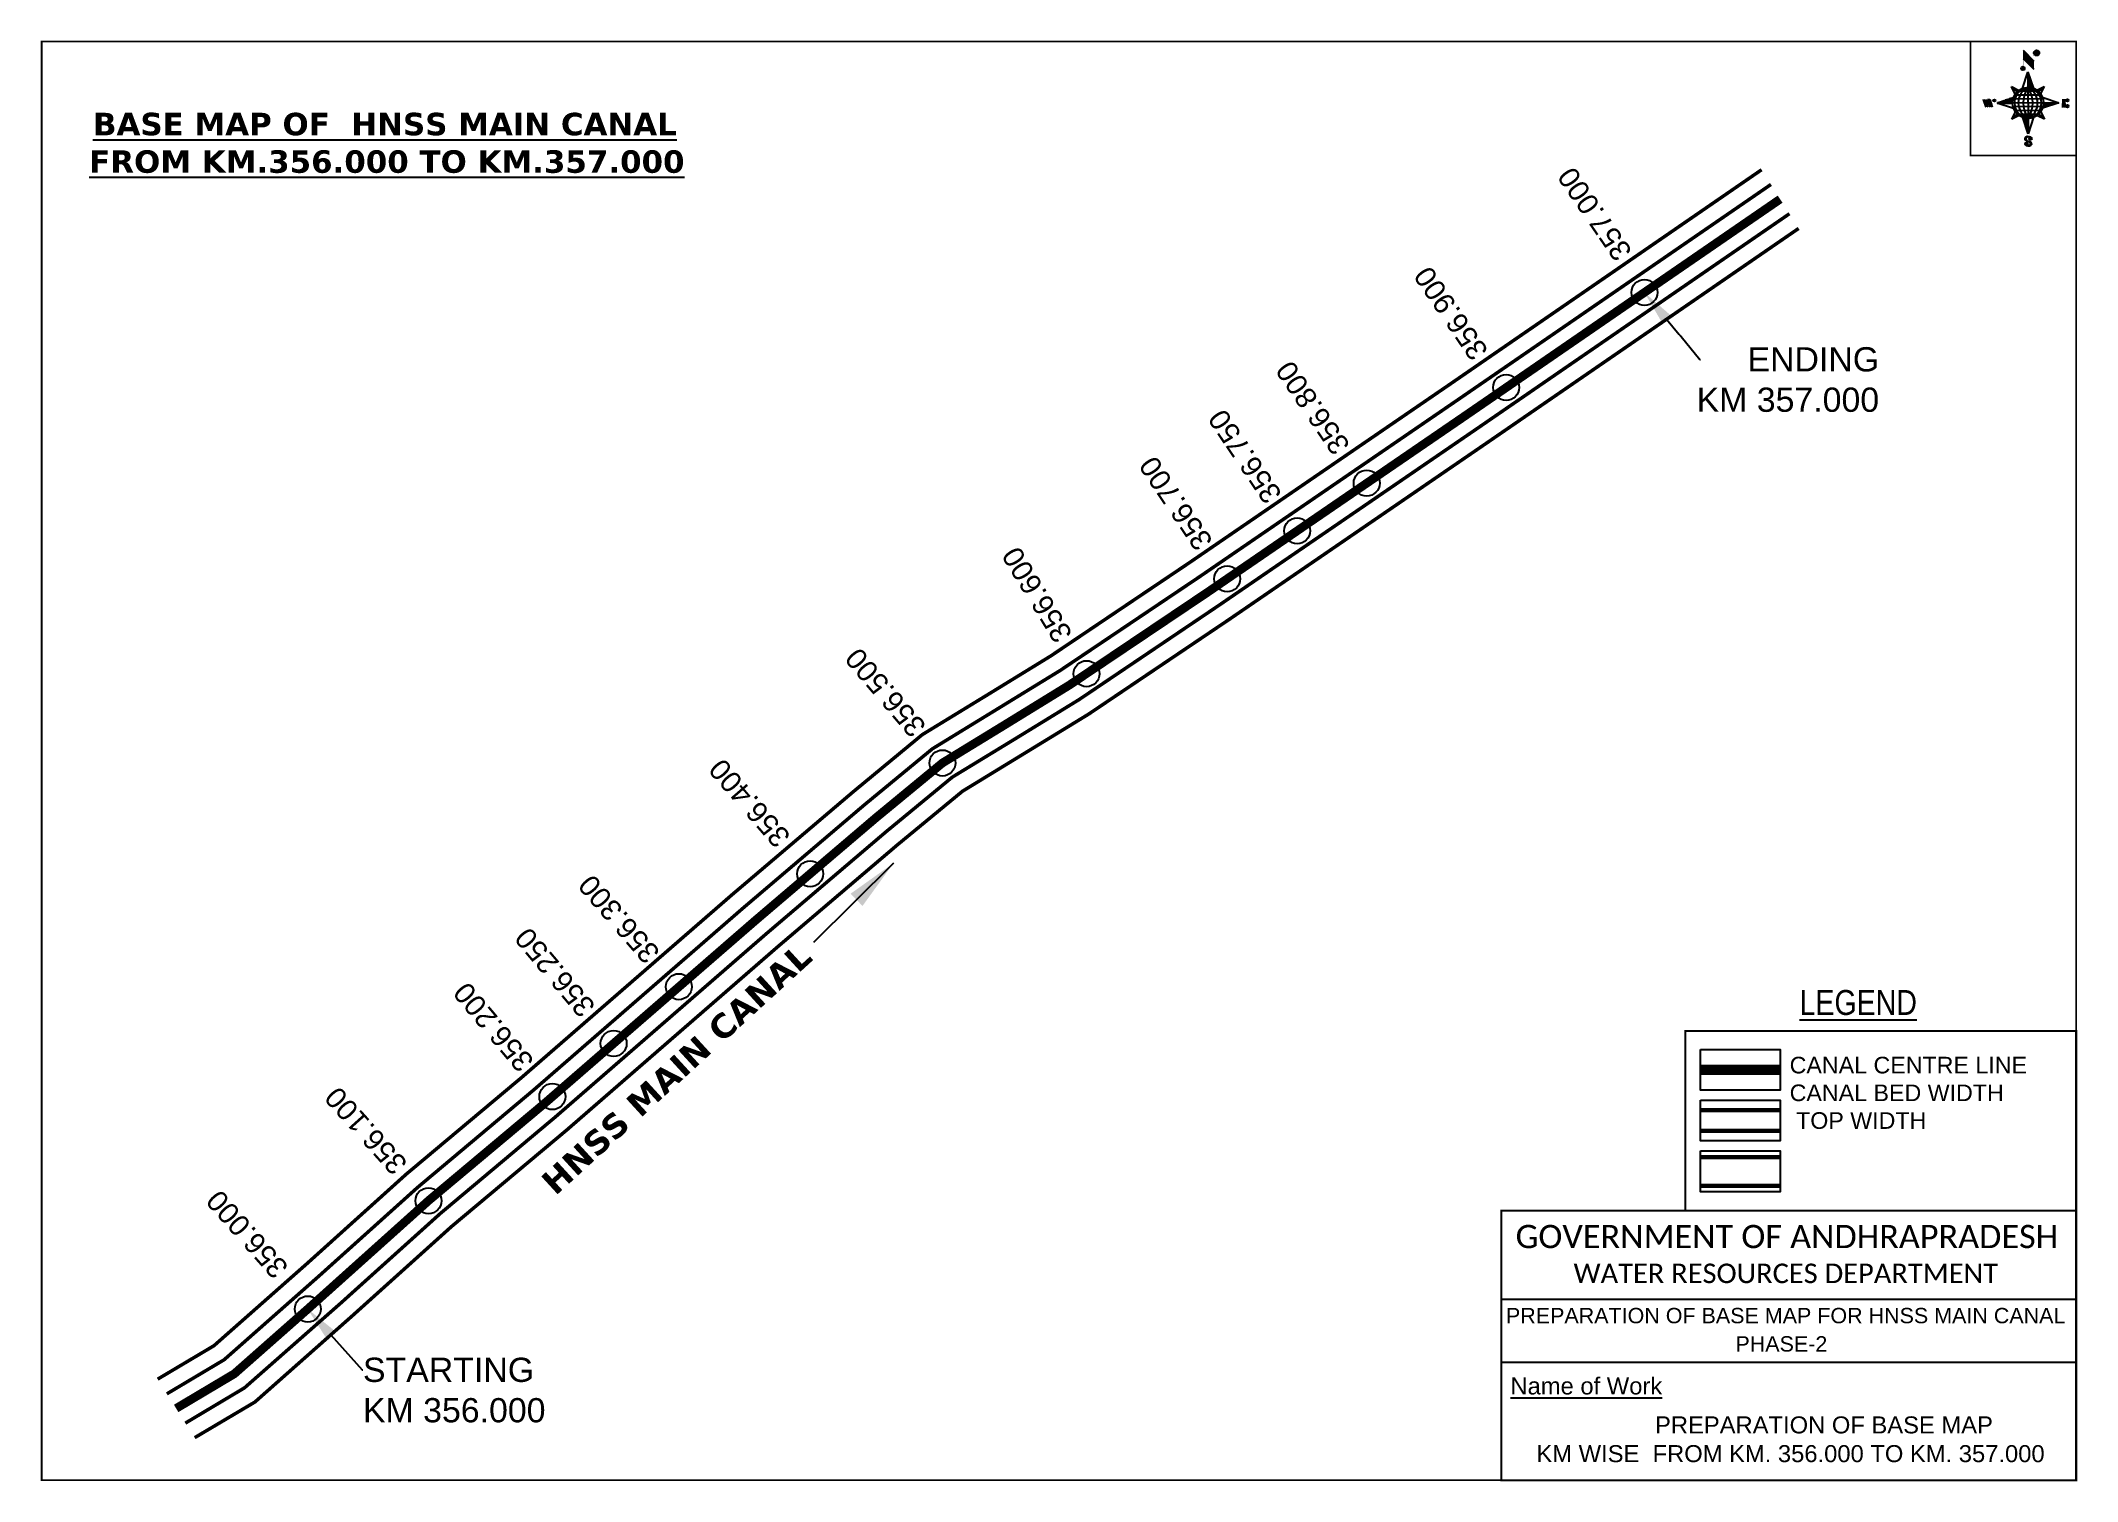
# Model space of a CAD drawing. Header units: inches. Extents: x 805501 to 806677, y 1575463 to 1576295.
import ezdxf
from ezdxf import colors
from ezdxf.entities.mleader import LeaderData, LeaderLine
from ezdxf.enums import TextEntityAlignment as Align
from ezdxf.math import Vec2, Vec3

# ---------------------------------------------------------------- set-up
doc = ezdxf.new("R2010")
doc.units = ezdxf.units.IN
doc.header["$LTSCALE"] = 15
doc.header["$MEASUREMENT"] = 0
doc.header["$PDMODE"] = 32
doc.header["$PDSIZE"] = 15
doc.linetypes.add('HIDDEN2', pattern=[0.1875, 0.125, -0.0625])
for name, color, linetype in [('AQUADUCT', 1, 'Continuous'), ('bord', 1, 'Continuous'), ('CANAL1', 7, 'Continuous'), ('CSMark', 72, 'Continuous'), ('DCBMS', 232, 'Continuous'), ('PAGE', 7, 'Continuous'), ('TEXT', 6, 'Continuous')]:
    doc.layers.add(name, color=color, linetype=linetype)
doc.styles.add('ARIALN', font='ARIALN.TTF')
doc.styles.get("Standard").update_dxf_attribs({"font": 'arial.ttf'})
doc.dimstyles.get("Standard").update_dxf_attribs({"dimtxt": 20, "dimasz": 0.18, "dimexe": 0.18, "dimexo": 0.0625, "dimgap": 0.09, "dimtad": 0, "dimtih": 1, "dimtoh": 1, "dimdec": 4, "dimzin": 0, "dimdsep": 46, "dimtxsty": 'Standard', "dimcen": 0.09, "dimadec": 0, "dimazin": 0, "dimtfac": 1, "dimtdec": 4, "dimtofl": 0, "dimtmove": 0, "dimatfit": 3, "dimfxl": 0, "dimtolj": 1, "dimtzin": 0, "dimarcsym": 0})
pattern_1 = [(267.297113149, (-8720374.938, 50637915.138), (10.5367255337, -0.497431438), [])]
pattern_2 = [(357.297113149, (-8720374.938, 50637915.138), (0.497431438, 10.5367255337), [])]

# ---------------------------------------------------------------- blocks, each defined once
blk = doc.blocks.new('*X26')
at = {"color": 0, "linetype": 'Continuous'}
for p, q in [((6321.6, 240.5), (6322.3, 241.2)), ((6321.6, 240.3), (6322.3, 241)), ((6321.6, 240.1), (6322.3, 240.8)), ((6321.6, 239.9), (6322.4, 240.7)), ((6321.6, 239.8), (6322.4, 240.6)), ((6321.6, 239.6), (6322.5, 240.5)), ((6321.6, 239.4), (6322.5, 240.3)), ((6321.6, 239.2), (6322.6, 240.2)), ((6321.7, 239.1), (6322.6, 240.1)), ((6321.8, 240.8), (6322.4, 241.4)), ((6321.8, 239), (6322.7, 240)), ((6321.8, 239), (6322.8, 239.9)), ((6321.9, 238.9), (6322.9, 239.8)), ((6322, 238.8), (6323, 239.7)), ((6322.1, 241.3), (6322.4, 241.6)), ((6322.1, 238.7), (6323.1, 239.6)), ((6322.2, 238.6), (6323.1, 239.6)), ((6322.3, 238.5), (6323.2, 239.5)), ((6322.4, 238.5), (6323.3, 239.4)), ((6322.5, 238.4), (6323.4, 239.3)), ((6322.7, 238.4), (6323.6, 239.3)), ((6322.8, 238.3), (6323.7, 239.2)), ((6322.9, 238.3), (6323.8, 239.1)), ((6323.1, 238.2), (6323.9, 239.1)), ((6323.2, 238.2), (6324, 239)), ((6323.3, 238.2), (6324.2, 239)), ((6323.5, 238.1), (6324.3, 238.9)), ((6323.7, 238.1), (6324.4, 238.9)), ((6323.8, 238.1), (6324.6, 238.8)), ((6324.1, 238.2), (6324.7, 238.8)), ((6324.3, 238.3), (6324.9, 238.8)), ((6324.6, 238.3), (6325.1, 238.8)), ((6324.8, 238.4), (6325.2, 238.8)), ((6325.1, 238.5), (6325.4, 238.8)), ((6325.4, 238.6), (6325.6, 238.8))]:
    blk.add_line(p, q, dxfattribs=at)
blk = doc.blocks.new('*X25')
at = {"color": 0, "linetype": 'Continuous'}
for p, q in [((6324.4, 240.3), (6324.5, 240.4)), ((6324.6, 240.3), (6324.8, 240.5)), ((6324.7, 240.2), (6325, 240.5)), ((6324.8, 240.2), (6325.2, 240.6)), ((6325, 240.1), (6325.5, 240.6)), ((6325.1, 240.1), (6325.6, 240.6)), ((6325.2, 240), (6325.8, 240.6)), ((6325.3, 240), (6326, 240.6)), ((6325.4, 239.9), (6326.1, 240.6)), ((6325.5, 239.8), (6326.2, 240.5)), ((6325.6, 239.8), (6326.3, 240.5)), ((6325.7, 239.7), (6326.5, 240.4)), ((6325.9, 239.6), (6326.6, 240.3)), ((6326, 239.5), (6326.7, 240.3)), ((6326, 239.4), (6326.8, 240.2)), ((6326.1, 239.3), (6327, 240.2)), ((6326.2, 239.3), (6327.1, 240.1)), ((6326.3, 239.2), (6327.1, 240)), ((6326.4, 239.1), (6327.2, 239.9)), ((6326.5, 239), (6327.3, 239.8)), ((6326.5, 238.9), (6327.4, 239.7)), ((6326.6, 238.8), (6327.5, 239.6)), ((6326.7, 238.7), (6327.5, 239.5)), ((6326.8, 238.6), (6327.6, 239.4)), ((6326.8, 238.5), (6327.7, 239.3)), ((6326.8, 236.5), (6327.4, 237)), ((6326.9, 238.3), (6327.8, 239.2)), ((6326.9, 238.2), (6327.9, 239.1)), ((6326.9, 236.8), (6327.6, 237.4)), ((6327, 238.1), (6327.8, 239)), ((6327, 237.9), (6327.8, 238.8)), ((6327, 237.8), (6327.8, 238.6)), ((6327, 237.6), (6327.8, 238.4)), ((6327, 237.4), (6327.8, 238.2)), ((6327, 237.3), (6327.8, 238)), ((6327, 237.1), (6327.8, 237.9))]:
    blk.add_line(p, q, dxfattribs=at)
blk = doc.blocks.new('H')
at = {"layer": 'bord', "extrusion": (0.000427885, 0.004792, 0.999988)}
h = blk.add_hatch(dxfattribs=at)
h.set_pattern_fill('LINE', color=8, scale=84.387686, angle=-2.7029, style=0)
h.set_pattern_definition(pattern_2)
h.paths.add_polyline_path([(-492, 786, -0.090992), (-448, 775), (-486, 912)])
h = blk.add_hatch(dxfattribs=at)
h.set_pattern_fill('LINE', color=8, scale=84.387686, angle=-92.7029, style=0)
h.set_pattern_definition(pattern_1)
h.paths.add_polyline_path([(-625, 665, -0.090992), (-615, 710), (-751, 671)])
h = blk.add_hatch(dxfattribs=at)
h.set_pattern_fill('LINE', color=8, scale=84.387686, angle=-2.7029, style=0)
h.set_pattern_definition(pattern_2)
h.paths.add_polyline_path([(-504, 533, -0.090992), (-549, 543), (-510, 406)])
h = blk.add_hatch(dxfattribs=at)
h.set_pattern_fill('LINE', color=8, scale=84.387686, angle=-92.7029, style=0)
h.set_pattern_definition(pattern_1)
h.paths.add_polyline_path([(-246, 647), (-372, 653, -0.090992), (-382, 609)])
for p, q in [((-519, 1020, -1217), (-435, 927, -1216)), ((-516, 1087, -1217), (-432, 994, -1217)), ((-538, 774, -1216), (-487, 906, -1216)), ((-487, 906, -1216), (-493, 780, -1216)), ((-487, 906, -1216), (-448, 769, -1216)), ((-865, 701, -1215), (-847, 638, -1215)), ((-847, 700, -1215), (-829, 637, -1215)), ((-829, 699, -1215), (-811, 636, -1215)), ((-829, 699, -1215), (-811, 698, -1215)), ((-811, 698, -1215), (-794, 635, -1215)), ((-752, 665, -1215), (-615, 704, -1215)), ((-627, 794, -1216), (-567, 760, -1216)), ((-627, 794, -1216), (-584, 747, -1215)), ((-599, 731, -1215), (-627, 794, -1216)), ((-421, 753, -1216), (-359, 781, -1216)), ((-359, 781, -1216), (-405, 739, -1216)), ((-359, 781, -1216), (-392, 721, -1215)), ((-379, 693, -1215), (-246, 641, -1215)), ((-213, 669, -1215), (-217, 601, -1215)), ((-752, 665, -1215), (-625, 659, -1215)), ((-619, 614, -1215), (-752, 665, -1215)), ((-639, 526, -1214), (-606, 585, -1215)), ((-639, 526, -1214), (-593, 568, -1215)), ((-577, 553, -1215), (-639, 526, -1214)), ((-511, 400, -1214), (-549, 537, -1214)), ((-460, 533, -1215), (-511, 400, -1214)), ((-505, 527, -1214), (-511, 400, -1214)), ((-371, 513, -1214), (-431, 546, -1215)), ((-371, 513, -1214), (-414, 560, -1215)), ((-399, 576, -1215), (-371, 513, -1214)), ((-246, 641, -1215), (-383, 603, -1215)), ((-373, 647, -1215), (-246, 641, -1215)), ((-197, 600, -1215), (-194, 668, -1215))]:
    blk.add_line(p, q, dxfattribs=at)
at = {"layer": 'bord', "color": 8, "linetype": 'ByBlock', "extrusion": (0.000427885, 0.004792, 0.999988)}
for p, q in [((-375, 679, -1215), (-620, 691, -1215)), ((-386, 711, -1215), (-605, 722, -1215)), ((-411, 744, -1216), (-578, 752, -1216)), ((-493, 780, -1216), (-505, 527, -1214)), ((-373, 647, -1215), (-625, 659, -1215)), ((-378, 616, -1215), (-623, 628, -1215)), ((-392, 585, -1215), (-611, 595, -1215)), ((-420, 555, -1215), (-587, 562, -1215))]:
    blk.add_line(p, q, dxfattribs=at)
at = {"layer": 'bord', "extrusion": (0.000427885, 0.004792, 0.999988), "elevation": -1212}
for points, const_width in [([(-522, 960), (-516, 1093)], 1.61), ([(-434, 933), (-428, 1066)], 1.61), ([(-870, 707), (-846, 706)], 0.642), ([(-829, 643), (-821, 678)], 0.642), ([(-793, 641), (-782, 694)], 0.642), ([(-223, 676), (-174, 673)], 0.706), ([(-829, 643), (-855, 644)], 0.642), ([(-811, 642), (-784, 641)], 0.642), ([(-177, 605), (-226, 607)], 0.706), ([(-195, 645), (-185, 644)], 0.706)]:
    blk.add_lwpolyline(points, dxfattribs=dict(at, const_width=const_width))
for points, const_width in [([(-414, 1073, 1), (-398, 1058, 1)], 22.3), ([(-530, 950, 1), (-520, 939, 1)], 14.8), ([(-776, 697, 1), (-769, 690, 1)], 8.9), ([(-180, 618, 1), (-173, 611, 1)], 9.79), ([(-178, 667, 1), (-171, 660, 1)], 9.79), ([(-490, 362, 1), (-498, 369, 1)], 11.1), ([(-525, 322, 1), (-533, 329, 1)], 11.1)]:
    blk.add_lwpolyline(points, format="xyb", close=True, dxfattribs=dict(at, const_width=const_width))
for points in [[(-537, 317), (-531, 310), (-520, 307), (-505, 307), (-494, 310), (-486, 318), (-487, 326), (-491, 333), (-494, 336), (-503, 341), (-522, 347), (-530, 352), (-534, 355), (-537, 363), (-537, 373), (-530, 381), (-520, 384), (-504, 384), (-493, 380), (-487, 373)], [(-522, 348), (-526, 354), (-528, 361), (-528, 371), (-526, 375), (-521, 381), (-515, 384)], [(-505, 307), (-499, 312), (-497, 319), (-497, 327), (-501, 335), (-509, 343)]]:
    blk.add_lwpolyline(points, dxfattribs=at)
at = {"layer": 'bord', "extrusion": (0.000427885, 0.004792, 0.999988)}
for centre, radius in [((-406, 1065, -1212), 22.3), ((-525, 944, -1212), 14.8), ((-773, 694, -1212), 8.9), ((-498, 659, -1212), 127), ((-177, 615, -1212), 9.79), ((-174, 663, -1212), 9.79), ((-494, 365, -1212), 11.1), ((-529, 325, -1212), 11.1)]:
    blk.add_circle(centre, radius, dxfattribs=at)
at = {"layer": 'bord', "color": 8, "linetype": 'ByBlock', "extrusion": (0.000427885, 0.004792, 0.999988)}
for centre, radius, start, end in [((-482, 658, -1212), 128, 94.9254, 259.6691), ((-437, 656, -1212), 141, 113.2864, 241.308), ((-316, 651, -1212), 222, 142.5892, 212.0053), ((-560, 662, -1212), 141, 293.2864, 61.308), ((-681, 668, -1212), 222, 322.5892, 32.0053), ((-515, 660, -1212), 128, 274.9254, 79.6691)]:
    blk.add_arc(centre, radius, start, end, dxfattribs=at)
at = {"layer": 'bord', "extrusion": (0.000427885, 0.004792, 0.999988)}
for points in [[(-516, 1093, -1212), (-431, 1000, -1212), (-519, 1026, -1212), (-434, 933, -1212)], [(-864, 707, -1212), (-846, 706, -1212), (-846, 644, -1212), (-829, 643, -1212)], [(-829, 705, -1212), (-811, 704, -1212), (-811, 642, -1212), (-793, 641, -1212)], [(-193, 674, -1212), (-197, 606, -1212), (-213, 675, -1212), (-216, 607, -1212)]]:
    blk.add_solid(points, dxfattribs=at)
at = {"layer": 'bord', "extrusion": (0.000427885, 0.004792, 0.999988), "xscale": 7.977342409717546, "yscale": 7.977342408231451, "zscale": 7.977342408476333, "rotation": 138.0840426661453}
for name, p in [('*X25', (38301, -31929, -1212)), ('*X26', (38314, -31951, -1212))]:
    blk.add_blockref(name, p, dxfattribs=at)

msp = doc.modelspace()

# ---------------------------------------------------------------- linework, layer by layer
at = {"layer": 'CANAL1', "color": 200, "const_width": 2}
for points in [[(805568.4, 1575521.7), (805600.9, 1575541), (805654.6, 1575588.4), (805712, 1575640.1), (805778.7, 1575696), (805900.4, 1575801.7), (805970.2, 1575861), (806010.1, 1575894), (806048.4, 1575917.4), (806084.4, 1575939.5), (806164.5, 1575993.4), (806314.3, 1576096), (806494.9, 1576220.3)], [(805589.8, 1575487.9), (805624.6, 1575508.5), (805681.2, 1575558.6), (805738.2, 1575609.9), (805804.7, 1575665.6), (805926.5, 1575771.4), (805995.8, 1575830.4), (806033.3, 1575861.3), (806069.3, 1575883.3), (806106.1, 1575905.8), (806187, 1575960.3), (806336.9, 1576063), (806516.3, 1576186.4)]]:
    msp.add_lwpolyline(points, dxfattribs=at)
at = {"layer": 'CANAL1', "color": 5, "const_width": 2}
for points in [[(805573.7, 1575513.2), (805606.8, 1575532.9), (805661.3, 1575581), (805718.6, 1575632.5), (805785.2, 1575688.4), (805906.9, 1575794.1), (805976.6, 1575853.4), (806015.9, 1575885.8), (806053.6, 1575908.9), (806089.8, 1575931.1), (806170.1, 1575985.1), (806320, 1576087.8), (806500.3, 1576211.8)], [(805584.4, 1575496.3), (805618.6, 1575516.7), (805674.6, 1575566), (805731.7, 1575617.4), (805798.2, 1575673.2), (805920, 1575779), (805989.4, 1575838.1), (806027.5, 1575869.5), (806064.1, 1575891.8), (806100.6, 1575914.2), (806181.3, 1575968.6), (806331.3, 1576071.3), (806511, 1576194.9)]]:
    msp.add_lwpolyline(points, dxfattribs=at)
at = {"layer": 'CANAL1', "color": 1, "linetype": 'HIDDEN2', "ltscale": 8, "const_width": 5}
msp.add_lwpolyline([(805579.1, 1575504.8), (805612.7, 1575524.8), (805655.1, 1575562.2), (805725.1, 1575625), (805791.7, 1575680.8), (805831.8, 1575715.6), (805913.5, 1575786.5), (805983, 1575845.7), (806021.7, 1575877.6), (806058.8, 1575900.3), (806095.2, 1575922.7), (806175.7, 1575976.8), (806226.6, 1576011.7), (806325.6, 1576079.5), (806427.2, 1576149.4), (806505.6, 1576203.3)], dxfattribs=at)
at = {"layer": 'CANAL1', "color": 1, "linetype": 'HIDDEN2', "ltscale": 100, "const_width": 6, "elevation": -0.4}
msp.add_lwpolyline([(806505.6, 1575700.3), (806459.6, 1575700.3)], dxfattribs=at)
at = {"layer": 'CANAL1', "color": 5, "const_width": 2.4, "elevation": -0.4}
for points in [[(806505.6, 1575677.1), (806459.6, 1575677.1)], [(806505.6, 1575665.1), (806459.6, 1575665.1)]]:
    msp.add_lwpolyline(points, dxfattribs=at)
at = {"layer": 'CANAL1', "color": 200, "const_width": 2.4, "elevation": -0.4}
for points in [[(806505.6, 1575649.9), (806459.6, 1575649.9)], [(806505.6, 1575633.4), (806459.6, 1575633.4)]]:
    msp.add_lwpolyline(points, dxfattribs=at)
at = {"layer": 'CSMark', "color": 3}
for p in [(806427.2, 1576149.4), (806347.3, 1576094.5), (806266.8, 1576039.3), (806226.6, 1576011.7), (806186.2, 1575984), (806105, 1575929.2), (806021.7, 1575877.6), (805945.3, 1575813.6), (805869.5, 1575748.4), (805831.8, 1575715.6), (805796.4, 1575684.9), (805724.8, 1575624.7), (805655.1, 1575562.2)]:
    msp.add_point(p, dxfattribs=at)
at = {"layer": 'PAGE', "const_width": 1}
msp.add_lwpolyline([(805501.4, 1575463.3), (806676.6, 1575463.3), (806676.6, 1576294.3), (805501.4, 1576294.3), (805501.4, 1575463.3)], dxfattribs=at)
at = {"layer": 'PAGE'}
for points, const_width in [([(806676.6, 1576294.3), (806615.5, 1576294.3), (806615.5, 1576228.6), (806676.6, 1576228.6)], 1), ([(806450.8, 1575722.8), (806676.6, 1575722.8), (806676.6, 1575619), (806450.8, 1575619)], 1.2), ([(806344.5, 1575619), (806676.6, 1575619), (806676.6, 1575463.3), (806344.5, 1575463.3)], 1.2)]:
    msp.add_lwpolyline(points, close=True, dxfattribs=dict(at, const_width=const_width))
at = {"layer": 'PAGE', "elevation": -0.4}
for points in [[(806459.6, 1575712.1), (806505.6, 1575712.1), (806505.6, 1575688.6), (806459.6, 1575688.6)], [(806459.6, 1575682.8), (806505.6, 1575682.8), (806505.6, 1575659.3), (806459.6, 1575659.3)], [(806459.6, 1575653.6), (806505.6, 1575653.6), (806505.6, 1575630), (806459.6, 1575630)]]:
    msp.add_lwpolyline(points, close=True, dxfattribs=at)
at = {"layer": 'PAGE'}
for points in [[(806344.5, 1575568), (806676.6, 1575568)], [(806344.5, 1575531.6), (806676.6, 1575531.6)]]:
    msp.add_lwpolyline(points, dxfattribs=at)

# ---------------------------------------------------------------- block references
at = {"layer": 'AQUADUCT', "color": 1, "xscale": 0.0703495379661093, "yscale": 0.07034953800030053, "zscale": 0.07034953795990817, "rotation": 3.078330607406165}
msp.add_blockref('H', (806686.3, 1576214.9, 85.4), dxfattribs=at)

# ---------------------------------------------------------------- texts
at = {"layer": 'CANAL1', "insert": (805788, 1575637), "char_height": 14, "width": 205.129, "attachment_point": 1, "rotation": 42.5089}
msp.add_mtext('\\pi0.96322;{\\fVerdana|b1|i0|c0|p34;HNSS MAIN CANAL}', dxfattribs=at)
at = {"layer": 'CSMark', "color": 1}
for s, rotation, p in [('357.000', 124.5184, (806415.6, 1576169.7)), ('356.900', 124.4098, (806332.5, 1576112.3)), ('356.800', 124.4098, (806252.7, 1576057.7)), ('356.750', 123.9558, (806213.3, 1576029.5)), ('356.700', 123.9558, (806173.4, 1576002.4)), ('356.600', 121.4101, (806092.1, 1575948.9)), ('356.500', 130.393, (806008.4, 1575895.2)), ('356.400', 130.9793, (805930.1, 1575831.5)), ('356.300', 130.9793, (805854.7, 1575764.5)), ('356.250', 129.9826, (805817.3, 1575733.4)), ('356.200', 129.9826, (805781.8, 1575701.8)), ('356.100', 131.9757, (805708.9, 1575642.6)), ('356.000', 131.4312, (805640.1, 1575582.6))]:
    msp.add_text(s, height=12, rotation=rotation, dxfattribs=at).set_placement(p, align=Align.MIDDLE_LEFT)
at = {"layer": 'PAGE', "extrusion": (0.000201441, 0.004807, 0.999988), "style": 'ARIALN'}
msp.add_text('%%ULEGEND', height=14.4, rotation=359.9999, dxfattribs=at).set_placement((806550.7, 1575720.3, 7736.8), align=Align.MIDDLE)
at = {"layer": 'PAGE', "extrusion": (0.000201441, 0.004807, 0.999988)}
for s, height, p in [('PREPARATION OF BASE MAP FOR HNSS MAIN CANAL', 8.878, (806347.2, 1575535, 7735.8)), ('%%UName of Work', 9.822, (806349.8, 1575493.9, 7734.5))]:
    msp.add_text(s, height=height, rotation=359.9999, dxfattribs=at).set_placement(p)
for s, height, p in [('PHASE-2', 8.88, (806506.3, 1575523.1, 7735.8)), ('PREPARATION OF BASE MAP', 9.822, (806530.9, 1575476.3, 7734.6)), ('KM WISE  FROM KM. 356.000 TO KM. 357.000', 9.822, (806511.6, 1575459.7, 7734.6))]:
    msp.add_text(s, height=height, rotation=359.9999, dxfattribs=at).set_placement(p, align=Align.MIDDLE_CENTER)
at = {"layer": 'PAGE', "extrusion": (0.000201441, 0.004807, 0.999988), "attachment_point": 1, "text_direction": (1, -1e-06, -0.000201)}
for s, insert, char_height, width in [('CANAL CENTRE LINE CANAL BED WIDTH {\\H2.3717x; }\\P TOP WIDTH{\\H1.9152x; }', (806511.1, 1575707.9, -0.4), 9.6, 168.926), ('\\pi3.5885;{\\fCalibri|b0|i0|c0|p34;\\H1.3333x;GOVERNMENT OF ANDHRAPRADESH\\P\\pi37.073;\\H0.83998x;WATER RESOURCES DEPARTMENT}', (806349.2, 1575610.8, -1.3), 10.059, 321.276)]:
    msp.add_mtext(s, dxfattribs=dict(at, insert=insert, char_height=char_height, width=width))
at = {"layer": 'TEXT', "color": 1, "insert": (805509.3, 1576253.2), "char_height": 13, "width": 379.826, "attachment_point": 1}
msp.add_mtext('\\pi21.755;{\\fVerdana|b1|i0|c0|p34;\\LBASE MAP OF  HNSS MAIN CANAL \\P\\pi19.564;FROM KM.356.000 TO KM.357.000}', dxfattribs=at)

# ---------------------------------------------------------------- leaders
at = {"layer": 'CANAL1'}
msp.add_leader([(805993.4, 1575819.7), (805947.2, 1575773.9)], dimstyle='Standard', override={"dimasz": 30, "dimgap": 0.09, "dimtad": 0}, dxfattribs=at)
at = {"layer": 'DCBMS', "color": 5}
ml = msp.add_multileader_mtext('Standard', dxfattribs=at)
ml.set_content('STARTING\\PKM 356.000', color=5)
ml.set_leader_properties()
ml.build(insert=Vec2(0, 0))
ml.multileader.update_dxf_attribs({"dogleg_length": 0.36, "arrow_head_size": 20})
ctx = ml.context
ctx.base_point, ctx.char_height, ctx.arrow_head_size, ctx.landing_gap_size, ctx.plane_origin = Vec3(805686.9, 1575527), 14, 20, 0.09, Vec3(805857.8, 1575599.8)
notes = []
notes.append((ctx, [(1, (1, 1, 0), (805686.5, 1575527), (1, 0), 0.36, [(0, [(805655.1, 1575562.2)], 0, [])])]))
ctx.mtext.insert, ctx.mtext.flow_direction = Vec3(805687, 1575534.1), 5
for ctx, leaders in notes:
    for number, flags, end, landing, length, lines in leaders:
        leader = LeaderData()
        leader.index, (leader.has_last_leader_line, leader.has_dogleg_vector, leader.attachment_direction) = number, flags
        leader.last_leader_point, leader.dogleg_vector, leader.dogleg_length = Vec3(end), Vec3(landing), length
        for number, points, colour, breaks in lines:
            line = LeaderLine()
            line.index, line.vertices, line.color, line.breaks = number, Vec3.list(points), colors.encode_raw_color(colour), breaks
            leader.lines.append(line)
        ctx.leaders.append(leader)

# ---------------------------------------------------------------- next in the draw order: leaders
ml = msp.add_multileader_mtext('Standard', dxfattribs=at)
ml.set_content('ENDING \\PKM 357.000', color=5)
ml.set_leader_properties()
ml.build(insert=Vec2(0, 0))
ml.multileader.update_dxf_attribs({"dogleg_length": 0.36, "arrow_head_size": 20})
ctx = ml.context
ctx.base_point, ctx.char_height, ctx.arrow_head_size, ctx.landing_gap_size, ctx.plane_origin = Vec3(806459.6, 1576110.7), 14, 20, 0.09, Vec3(806603.3, 1576323)
ctx.text_align_type = 2
notes = []
notes.append((ctx, [(1, (1, 1, 0), (806459.3, 1576110.7), (1, 0), 0.36, [(0, [(806427.2, 1576149.4)], 0, [])])]))
ctx.mtext.insert, ctx.mtext.width, ctx.mtext.alignment, ctx.mtext.flow_direction = Vec3(806562.8, 1576117.8), 109.049, 3, 5
ctx.mtext.has_bg_fill, ctx.mtext.bg_color, ctx.mtext.bg_scale_factor, ctx.mtext.bg_transparency, ctx.mtext.use_window_bg_color = 1, -1027028792, 1.5, 0, 1
for ctx, leaders in notes:
    for number, flags, end, landing, length, lines in leaders:
        leader = LeaderData()
        leader.index, (leader.has_last_leader_line, leader.has_dogleg_vector, leader.attachment_direction) = number, flags
        leader.last_leader_point, leader.dogleg_vector, leader.dogleg_length = Vec3(end), Vec3(landing), length
        for number, points, colour, breaks in lines:
            line = LeaderLine()
            line.index, line.vertices, line.color, line.breaks = number, Vec3.list(points), colors.encode_raw_color(colour), breaks
            leader.lines.append(line)
        ctx.leaders.append(leader)

doc.saveas('drawing.dxf')
